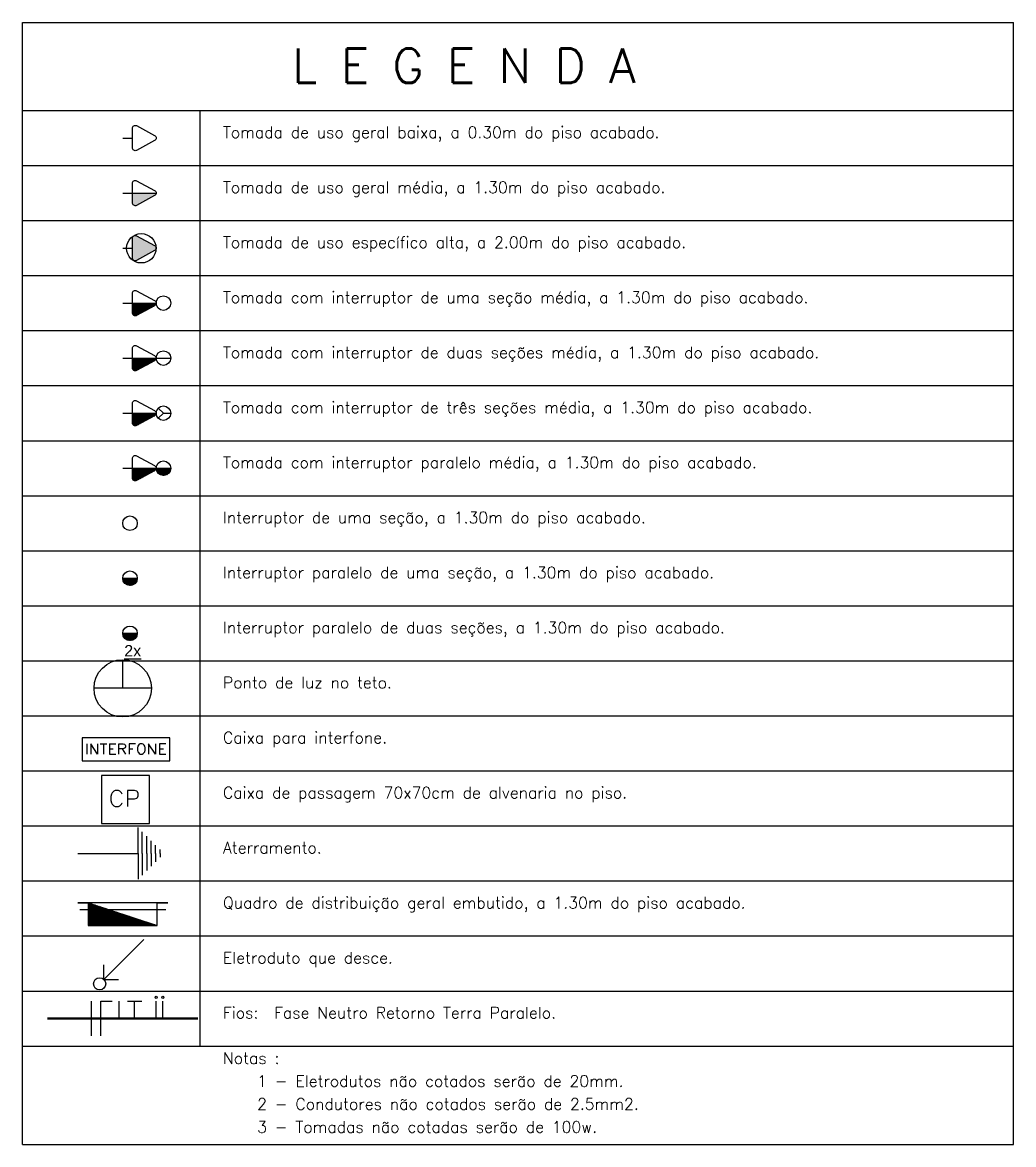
# Model space of a CAD drawing. Header units: millimetres. Extents: x 37 to 167, y 28 to 58.
# Drawn here: x 91.78 to 104.76, y 36.74 to 51.42 of the extents above; entities that cross this region are included whole.
import ezdxf

# ---------------------------------------------------------------- set-up
doc = ezdxf.new("R2010")
doc.units = ezdxf.units.MM
for name, color, linetype in [('TXT_0', 7, 'Continuous'), ('TXT_1', 2, 'Continuous'), ('TXT_2', 3, 'Continuous')]:
    doc.layers.add(name, color=color, linetype=linetype)
doc.styles.add('ADITIVOCAD', font='RomanS')
doc.styles.get("Standard").update_dxf_attribs({"font": 'Arial'})
pattern_1 = [(45, (14.318479, 8.071904), (-0.0035355339, 0.0035355339), [])]

# ---------------------------------------------------------------- blocks, each defined once
blk = doc.blocks.new('ADCE_TB_2P')
at = {"flags": 128}
blk.add_lwpolyline([(0, 0), (0.0842, 0), (0.0842, 0.0853, -0.5575), (0.1207, 0.1079), (0.2784, 0.0226, -0.5959), (0.2784, -0.0226), (0.1207, -0.1079, -0.5789), (0.0842, -0.0853), (0.0842, 0)], format="xyb", dxfattribs=at)
at = {"flags": 8}
for tag, p in [('$C', (0.1994, 0.3183)), ('$A', (0.1994, -0.1817))]:
    blk.add_attdef(tag, p, '', height=0.09, dxfattribs=at)
blk = doc.blocks.new('ADCE_TM_2P')
blk.add_hatch(color=256).paths.add_polyline_path([(0.0842, 0), (0.0842, -0.0869), (0.0847, -0.0907), (0.0857, -0.0945), (0.0873, -0.098), (0.0894, -0.1012), (0.092, -0.1041), (0.095, -0.1065), (0.0984, -0.1085), (0.102, -0.1098), (0.1058, -0.1106), (0.1096, -0.1108), (0.1135, -0.1104), (0.1172, -0.1094), (0.1207, -0.1079), (0.2784, -0.0226), (0.2817, -0.0204), (0.2846, -0.0178), (0.2871, -0.0148), (0.2892, -0.0114), (0.2906, -0.0078), (0.2915, -0.0039), (0.2918, 0)])
blk.add_line((0.0842, 0), (0.2918, 0))
at = {"flags": 128}
blk.add_lwpolyline([(0, 0), (0.0842, 0), (0.0842, 0.0853, -0.5575), (0.1207, 0.1079), (0.2784, 0.0226, -0.5959), (0.2784, -0.0226), (0.1207, -0.1079, -0.5789), (0.0842, -0.0853), (0.0842, 0)], format="xyb", dxfattribs=at)
at = {"flags": 8}
for tag, p in [('$C', (0.1994, 0.3183)), ('$A', (0.1994, -0.1817))]:
    blk.add_attdef(tag, p, '', height=0.09, dxfattribs=at)
blk = doc.blocks.new('ADCE_TA_2PT')
blk.add_hatch(color=256).paths.add_polyline_path([(0.2784, -0.0226), (0.2819, -0.0202), (0.2851, -0.0174), (0.2877, -0.014), (0.2897, -0.0103), (0.291, -0.0063), (0.2917, -0.0021), (0.2917, 0.0021), (0.291, 0.0063), (0.2897, 0.0103), (0.2877, 0.014), (0.2851, 0.0174), (0.2819, 0.0202), (0.2784, 0.0226), (0.1207, 0.1079), (0.1171, 0.1093), (0.1133, 0.1102), (0.1093, 0.1105), (0.1054, 0.1102), (0.1016, 0.1093), (0.0979, 0.1077), (0.0946, 0.1057), (0.0916, 0.1031), (0.089, 0.1001), (0.087, 0.0967), (0.0855, 0.0931), (0.0846, 0.0892), (0.0842, 0.0853), (0.0842, 0), (0.0842, -0.0853), (0.0844, -0.0893), (0.0853, -0.0932), (0.0867, -0.0969), (0.0887, -0.1003), (0.0913, -0.1034), (0.0943, -0.106), (0.0977, -0.1081), (0.1014, -0.1097), (0.1053, -0.1106), (0.1093, -0.1108), (0.1132, -0.1105), (0.1171, -0.1095), (0.1207, -0.1079)])
at = {"flags": 128}
blk.add_lwpolyline([(0, 0), (0.0842, 0), (0.0842, 0.0853, -0.5575), (0.1207, 0.1079), (0.2784, 0.0226, -0.5959), (0.2784, -0.0226), (0.1207, -0.1079, -0.5789), (0.0842, -0.0853), (0.0842, 0)], format="xyb", dxfattribs=at)
blk.add_circle((0.162, -0.0017), 0.1284)
at = {"flags": 8}
for tag, p in [('$C', (0.1994, 0.3183)), ('$A', (0.1994, -0.1817))]:
    blk.add_attdef(tag, p, '', height=0.09, dxfattribs=at)
blk = doc.blocks.new('ADCE_TM-IT1')
h = blk.add_hatch()
h.set_pattern_fill('_U', color=256, scale=0.005, angle=45, style=0, pattern_type=2)
h.set_pattern_definition(pattern_1)
h.paths.add_polyline_path([(0.0842, 0), (0.0842, -0.0869), (0.0847, -0.0907), (0.0857, -0.0945), (0.0873, -0.098), (0.0894, -0.1012), (0.092, -0.1041), (0.095, -0.1065), (0.0984, -0.1085), (0.102, -0.1098), (0.1058, -0.1106), (0.1096, -0.1108), (0.1135, -0.1104), (0.1172, -0.1094), (0.1207, -0.1079), (0.2784, -0.0226), (0.2817, -0.0204), (0.2846, -0.0178), (0.2871, -0.0148), (0.2892, -0.0114), (0.2906, -0.0078), (0.2915, -0.0039), (0.2915, 0)])
blk.add_line((0.0842, 0), (0.2918, 0))
at = {"flags": 128}
blk.add_lwpolyline([(0, 0), (0.0842, 0), (0.0842, 0.0853, -0.5575), (0.1207, 0.1079), (0.2784, 0.0226, -0.5959), (0.2784, -0.0226), (0.1207, -0.1079, -0.5789), (0.0842, -0.0853), (0.0842, 0)], format="xyb", dxfattribs=at)
blk.add_circle((0.3554, 0), 0.0635)
at = {"flags": 8}
for tag, p in [('$C', (0.1994, 0.3183)), ('$B', (0.3992, 0.1595)), ('$A', (0.1994, -0.1817))]:
    blk.add_attdef(tag, p, '', height=0.09, dxfattribs=at)
blk = doc.blocks.new('ADCE_TM-IT2')
h = blk.add_hatch()
h.set_pattern_fill('_U', color=256, scale=0.005, angle=45, style=0, pattern_type=2)
h.set_pattern_definition(pattern_1)
h.paths.add_polyline_path([(0.0842, 0), (0.0842, -0.0869), (0.0847, -0.0907), (0.0857, -0.0945), (0.0873, -0.098), (0.0894, -0.1012), (0.092, -0.1041), (0.095, -0.1065), (0.0984, -0.1085), (0.102, -0.1098), (0.1058, -0.1106), (0.1096, -0.1108), (0.1135, -0.1104), (0.1172, -0.1094), (0.1207, -0.1079), (0.2784, -0.0226), (0.2817, -0.0204), (0.2846, -0.0178), (0.2871, -0.0148), (0.2892, -0.0114), (0.2906, -0.0078), (0.2915, -0.0039), (0.2915, 0)])
blk.add_line((0.0842, 0), (0.4189, 0))
at = {"flags": 128}
blk.add_lwpolyline([(0, 0), (0.0842, 0), (0.0842, 0.0853, -0.5575), (0.1207, 0.1079), (0.2784, 0.0226, -0.5959), (0.2784, -0.0226), (0.1207, -0.1079, -0.5789), (0.0842, -0.0853), (0.0842, 0)], format="xyb", dxfattribs=at)
blk.add_circle((0.3554, 0), 0.0635)
at = {"flags": 8}
for tag, p in [('$C', (0.1994, 0.3183)), ('$B', (0.3992, 0.1595)), ('$A', (0.1994, -0.1817))]:
    blk.add_attdef(tag, p, '', height=0.09, dxfattribs=at)
blk = doc.blocks.new('ADCE_TM-IT3')
h = blk.add_hatch()
h.set_pattern_fill('_U', color=256, scale=0.005, angle=45, style=0, pattern_type=2)
h.set_pattern_definition(pattern_1)
h.paths.add_polyline_path([(0.0842, 0), (0.0842, -0.0869), (0.0847, -0.0907), (0.0857, -0.0945), (0.0873, -0.098), (0.0894, -0.1012), (0.092, -0.1041), (0.095, -0.1065), (0.0984, -0.1085), (0.102, -0.1098), (0.1058, -0.1106), (0.1096, -0.1108), (0.1135, -0.1104), (0.1172, -0.1094), (0.1207, -0.1079), (0.2784, -0.0226), (0.2817, -0.0204), (0.2846, -0.0178), (0.2871, -0.0148), (0.2892, -0.0114), (0.2906, -0.0078), (0.2915, -0.0039), (0.2915, 0)])
for p, q in [((0.0842, 0), (0.2918, 0)), ((0.3554, 0), (0.3102, 0.0447)), ((0.3554, 0), (0.3102, -0.0447)), ((0.3554, 0), (0.4189, 0))]:
    blk.add_line(p, q)
at = {"flags": 128}
blk.add_lwpolyline([(0, 0), (0.0842, 0), (0.0842, 0.0853, -0.5575), (0.1207, 0.1079), (0.2784, 0.0226, -0.5959), (0.2784, -0.0226), (0.1207, -0.1079, -0.5789), (0.0842, -0.0853), (0.0842, 0)], format="xyb", dxfattribs=at)
blk.add_circle((0.3554, 0), 0.0635)
at = {"flags": 8}
for tag, p in [('$C', (0.1994, 0.3183)), ('$B', (0.3992, 0.1595)), ('$A', (0.1994, -0.1817))]:
    blk.add_attdef(tag, p, '', height=0.09, dxfattribs=at)
blk = doc.blocks.new('ADCE_TM-IT3W')
h = blk.add_hatch()
h.set_pattern_fill('_U', color=256, scale=0.005, angle=45, style=0, pattern_type=2)
h.set_pattern_definition(pattern_1)
h.paths.add_polyline_path([(0.0842, 0), (0.0842, -0.0869), (0.0847, -0.0907), (0.0857, -0.0945), (0.0873, -0.098), (0.0894, -0.1012), (0.092, -0.1041), (0.095, -0.1065), (0.0984, -0.1085), (0.102, -0.1098), (0.1058, -0.1106), (0.1096, -0.1108), (0.1135, -0.1104), (0.1172, -0.1094), (0.1207, -0.1079), (0.2784, -0.0226), (0.2817, -0.0204), (0.2846, -0.0178), (0.2871, -0.0148), (0.2892, -0.0114), (0.2906, -0.0078), (0.2915, -0.0039), (0.2915, 0)])
h = blk.add_hatch()
h.set_pattern_fill('_U', color=256, scale=0.005, angle=45, style=0, pattern_type=2)
h.set_pattern_definition(pattern_1)
h.paths.add_polyline_path([(0.4189, 0), (0.2918, 0), (0.2925, -0.009), (0.2944, -0.0179), (0.2976, -0.0264), (0.3019, -0.0344), (0.3074, -0.0416), (0.3138, -0.048), (0.321, -0.0535), (0.329, -0.0578), (0.3375, -0.061), (0.3463, -0.0629), (0.3554, -0.0635), (0.3644, -0.0629), (0.3733, -0.061), (0.3818, -0.0578), (0.3897, -0.0535), (0.397, -0.048), (0.4034, -0.0416), (0.4088, -0.0344), (0.4132, -0.0264), (0.4164, -0.0179), (0.4183, -0.009)])
for p, q in [((0.0842, 0), (0.2918, 0)), ((0.2918, 0), (0.4189, 0))]:
    blk.add_line(p, q)
at = {"flags": 128}
blk.add_lwpolyline([(0, 0), (0.0842, 0), (0.0842, 0.0853, -0.5575), (0.1207, 0.1079), (0.2784, 0.0226, -0.5959), (0.2784, -0.0226), (0.1207, -0.1079, -0.5789), (0.0842, -0.0853), (0.0842, 0)], format="xyb", dxfattribs=at)
blk.add_circle((0.3554, 0), 0.0635)
at = {"flags": 8}
for tag, p in [('$C', (0.1994, 0.3183)), ('$B', (0.3992, 0.1595)), ('$A', (0.1994, -0.1817))]:
    blk.add_attdef(tag, p, '', height=0.09, dxfattribs=at)
blk = doc.blocks.new('ADCE_INTS1')
blk.add_circle((0.0635, 0), 0.0635)
at = {"flags": 8}
for tag, p in [('$B', (0.1735, 0.1343)), ('$A', (0.1594, -0.1326))]:
    blk.add_attdef(tag, p, '', height=0.09, dxfattribs=at)
blk = doc.blocks.new('ADCE_INT3W')
h = blk.add_hatch()
h.set_pattern_fill('_U', color=256, scale=0.005, angle=45, style=0, pattern_type=2)
h.set_pattern_definition(pattern_1)
h.paths.add_polyline_path([(0.1271, 0), (0, 0), (0.0006, -0.009), (0.0026, -0.0179), (0.0057, -0.0264), (0.0101, -0.0344), (0.0155, -0.0416), (0.0219, -0.048), (0.0292, -0.0535), (0.0371, -0.0578), (0.0456, -0.061), (0.0545, -0.0629), (0.0635, -0.0635), (0.0726, -0.0629), (0.0815, -0.061), (0.0899, -0.0578), (0.0979, -0.0535), (0.1052, -0.048), (0.1116, -0.0416), (0.117, -0.0344), (0.1214, -0.0264), (0.1245, -0.0179), (0.1264, -0.009)])
blk.add_line((0, 0), (0.1271, 0))
blk.add_circle((0.0635, 0), 0.0635)
at = {"flags": 8}
for tag, p in [('$B', (0.1735, 0.1343)), ('$A', (0.1594, -0.1326))]:
    blk.add_attdef(tag, p, '', height=0.09, dxfattribs=at)
blk = doc.blocks.new('ADCE_INT3W_2S')
h = blk.add_hatch()
h.set_pattern_fill('_U', color=256, scale=0.005, angle=45, style=0, pattern_type=2)
h.set_pattern_definition(pattern_1)
h.paths.add_polyline_path([(0.1271, 0), (0, 0), (0.0006, -0.009), (0.0026, -0.0179), (0.0057, -0.0264), (0.0101, -0.0344), (0.0155, -0.0416), (0.0219, -0.048), (0.0292, -0.0535), (0.0371, -0.0578), (0.0456, -0.061), (0.0545, -0.0629), (0.0635, -0.0635), (0.0726, -0.0629), (0.0815, -0.061), (0.0899, -0.0578), (0.0979, -0.0535), (0.1052, -0.048), (0.1116, -0.0416), (0.117, -0.0344), (0.1214, -0.0264), (0.1245, -0.0179), (0.1264, -0.009)])
blk.add_line((0, 0), (0.1271, 0))
blk.add_circle((0.0635, 0), 0.0635)
at = {"flags": 8}
for tag, p, height in [('$B', (0.1735, 0.1343), 0.09), ('$A', (0.2256, 0.0011), 0.09), ('TIP', (0.0136, -0.2023), 0.1)]:
    blk.add_attdef(tag, p, '', height=height, dxfattribs=at)
blk = doc.blocks.new('ADCE_LINCT')
for p, q in [((0, 0), (0, 0.2499)), ((0.2499, 0), (-0.2499, 0))]:
    blk.add_line(p, q)
blk.add_circle((0, 0), 0.2499)
at = {"flags": 8}
for tag, p in [('$A', (-0.089, 0.0992)), ('$B', (0.0909, 0.096)), ('$C', (-0.0013, -0.1014))]:
    blk.add_attdef(tag, p, '', height=0.1, dxfattribs=at)
blk = doc.blocks.new('ADCE_CXINTER')
for p, q in [((0.0419, 0.1498), (0.0419, 0.0598)), ((0.1576, 0.1498), (0.2175, 0.1498)), ((0.2175, 0.1498), (0.2174, 0.1498)), ((0.2389, 0.1498), (0.2946, 0.1498)), ((0.2389, 0.1498), (0.2389, 0.0598)), ((0.2389, 0.1069), (0.2732, 0.1069)), ((0.2732, 0.1069), (0.2731, 0.1069)), ((0.2946, 0.1498), (0.2945, 0.1498)), ((0.3503, 0.1069), (0.3803, 0.0598)), ((0.4102, 0.1069), (0.4445, 0.1069)), ((0.4445, 0.1069), (0.4444, 0.1069)), ((0.6758, 0.1069), (0.71, 0.1069)), ((0.71, 0.1069), (0.7099, 0.1069)), ((0.0419, 0.0598), (0.0418, 0.0598)), ((0.1361, 0.0598), (0.136, 0.0598)), ((0.1361, 0.0598), (0.136, 0.0598)), ((0.3803, 0.0598), (0.3802, 0.0598)), ((0.6415, 0.0598), (0.6414, 0.0598)), ((0.6415, 0.0598), (0.6414, 0.0598)), ((0.6758, 0.0598), (0.6757, 0.0598))]:
    blk.add_line(p, q)
at = {"flags": 128}
blk.add_lwpolyline([(0, 0), (0.7669, 0), (0.7669, 0.2021), (0, 0.2021)], close=True, dxfattribs=at)
for points in [[(0.1361, 0.1498), (0.1361, 0.0598), (0.0762, 0.1498), (0.0762, 0.0598), (0.0761, 0.0598)], [(0.1875, 0.1498), (0.1875, 0.0598), (0.1874, 0.0598)], [(0.3202, 0.0598), (0.3203, 0.0598), (0.3203, 0.1498), (0.3588, 0.1498), (0.3716, 0.1455), (0.376, 0.1413), (0.3803, 0.1326), (0.3803, 0.1241), (0.376, 0.1156), (0.3716, 0.1112), (0.3588, 0.1069), (0.3203, 0.1069), (0.3202, 0.1069)], [(0.4658, 0.1498), (0.4659, 0.1498), (0.4102, 0.1498), (0.4102, 0.0598), (0.4102, 0.0598)], [(0.5087, 0.1498), (0.5002, 0.1455), (0.4916, 0.1369), (0.4873, 0.1284), (0.483, 0.1156), (0.483, 0.0941), (0.4873, 0.0812), (0.4916, 0.0727), (0.5002, 0.0641), (0.5087, 0.0598), (0.5259, 0.0598), (0.5344, 0.0641), (0.543, 0.0727), (0.5473, 0.0812), (0.5516, 0.0941), (0.5516, 0.1156), (0.5473, 0.1284), (0.543, 0.1369), (0.5344, 0.1455), (0.5259, 0.1498), (0.5087, 0.1498), (0.5086, 0.1498)], [(0.6415, 0.1498), (0.6415, 0.0598), (0.5816, 0.1498), (0.5816, 0.0598), (0.5815, 0.0598)], [(0.7313, 0.1498), (0.7314, 0.1498), (0.6758, 0.1498), (0.6758, 0.0598), (0.7314, 0.0598), (0.7313, 0.0598)], [(0.2389, 0.0598), (0.2389, 0.0598), (0.2946, 0.0598), (0.2945, 0.0598)]]:
    blk.add_lwpolyline(points, dxfattribs=at)
at = {"flags": 8}
blk.add_attdef('DESCRIÇÃO', (0.3871, 0.2837), '', height=0.09, dxfattribs=at)
blk = doc.blocks.new('ADCE_CP-ALV-70x70')
at = {"flags": 128}
blk.add_lwpolyline([(-0.3385, -0.3652), (0.3615, -0.3652), (0.3615, 0.3348), (-0.3385, 0.3348)], close=True, dxfattribs=at)
for points in [[(-0.0358, 0.0604), (-0.0468, 0.0828), (-0.0692, 0.1052), (-0.0914, 0.1163), (-0.1361, 0.1163), (-0.1583, 0.1052), (-0.1807, 0.0828), (-0.1918, 0.0604), (-0.2031, 0.027), (-0.2031, -0.0286), (-0.1918, -0.0621), (-0.1807, -0.0845), (-0.1583, -0.1069), (-0.1361, -0.118), (-0.0914, -0.118), (-0.0692, -0.1069), (-0.0468, -0.0845), (-0.0358, -0.0621), (-0.036, -0.0621)], [(0.042, -0.0065), (0.0423, -0.0065), (0.1426, -0.0065), (0.1761, 0.0048), (0.1874, 0.0159), (0.1985, 0.0383), (0.1985, 0.0717), (0.1874, 0.0941), (0.1761, 0.1052), (0.1426, 0.1163), (0.0423, 0.1163), (0.0423, -0.118), (0.042, -0.118)]]:
    blk.add_lwpolyline(points, dxfattribs=at)
at = {"flags": 8}
blk.add_attdef('DESCRIÇÃO', (-0.3577, -0.2896), '', height=0.09, dxfattribs=at)
blk = doc.blocks.new('ADCE_SBTERRA')
at = {"ltscale": 0.5}
for p, q in [((0.525, 0), (0.525, 0.225)), ((0.5613, 0), (0.5613, 0.1887)), ((0.6002, 0), (0.6002, 0.1498)), ((0.6392, 0), (0.6392, 0.1108)), ((0, 0), (0.525, 0)), ((0.525, 0), (0.525, -0.225)), ((0.5613, 0), (0.5613, -0.1887)), ((0.6002, 0), (0.6002, -0.1498)), ((0.6392, 0), (0.6392, -0.1108)), ((0.6781, 0), (0.6781, 0.0719)), ((0.6781, 0), (0.6781, -0.0719))]:
    blk.add_line(p, q, dxfattribs=at)
for q in [(0.7171, 0.0329), (0.7171, -0.0329)]:
    blk.add_line((0.7171, 0), q)
blk = doc.blocks.new('Adce_QDG-E')
h = blk.add_hatch()
h.set_pattern_fill('_U', color=256, scale=0.005, angle=135, style=0, pattern_type=2)
h.set_pattern_definition([(135, (-8.071904, 14.318479), (-0.0035355339, -0.0035355339), [])])
h.paths.add_polyline_path([(-0.3, 0.05), (-0.3, -0.15), (0.3, -0.15)])
for p, q in [((-0.3, 0.05), (0.3, -0.15)), ((-0.3749, -0.0091), (0.3749, -0.0091))]:
    blk.add_line(p, q)
at = {"flags": 128}
blk.add_lwpolyline([(0.3926, 0.05), (-0.3926, 0.05), (-0.3, 0.05), (-0.3, -0.15), (0.3, -0.15), (0.3, 0.05)], close=True, dxfattribs=at)
at = {"flags": 8}
blk.add_attdef('DESCRIÇÃO', (-0.0115, 0.1829), '', height=0.09, dxfattribs=at)
blk = doc.blocks.new('ADCE_TUB-DESCE2')
for p, q in [((0.3867, 0.3867), (0.0376, 0.0376)), ((0.0376, 0.0376), (0.0376, 0.1642)), ((0.0376, 0.0376), (0.1642, 0.0376))]:
    blk.add_line(p, q)
blk.add_circle((0, 0), 0.0532)
blk = doc.blocks.new('ADCE_FIOLG')
at = {"flags": 128}
for points in [[(-0.2711, -0.15), (-0.2711, 0.15)], [(-0.1918, -0.15), (-0.1918, 0.15), (-0.0918, 0.15)], [(-0.0315, 0), (-0.0315, 0.15)], [(0.0424, 0.15), (0.1674, 0.15)], [(0.1024, 0), (0.1024, 0.15)], [(0.2919, 0), (0.2919, 0.15)], [(0.3505, 0), (0.3505, 0.15)]]:
    blk.add_lwpolyline(points, dxfattribs=at)
at = {"const_width": 0.02, "flags": 128}
blk.add_lwpolyline([(-0.6581, 0), (0.6581, 0)], dxfattribs=at)
for centre in [(0.2922, 0.1848), (0.3508, 0.1848)]:
    blk.add_circle(centre, 0.00924)

msp = doc.modelspace()

# ---------------------------------------------------------------- linework, layer by layer
at = {"layer": 'TXT_2'}
for p, q in [((91.7834, 51.4201), (104.7566, 51.4201)), ((91.7834, 36.7392), (91.7834, 51.4201)), ((104.7566, 36.7392), (104.7566, 51.4201)), ((91.7834, 50.2681), (104.7566, 50.2681)), ((94.1084, 38.0281), (94.1084, 50.2681)), ((91.7834, 49.5481), (104.7566, 49.5481)), ((91.7834, 48.8281), (104.7566, 48.8281)), ((91.7834, 48.1081), (104.7566, 48.1081)), ((91.7834, 47.3881), (104.7566, 47.3881)), ((91.7834, 46.6681), (104.7566, 46.6681)), ((91.7834, 45.9481), (104.7566, 45.9481)), ((91.7834, 45.2281), (104.7566, 45.2281)), ((91.7834, 44.5081), (104.7566, 44.5081)), ((91.7834, 43.7881), (104.7566, 43.7881)), ((91.7834, 43.0681), (104.7566, 43.0681)), ((91.7834, 42.3481), (104.7566, 42.3481)), ((91.7834, 41.6281), (104.7566, 41.6281)), ((91.7834, 40.9081), (104.7566, 40.9081)), ((91.7834, 40.1881), (104.7566, 40.1881)), ((91.7834, 39.4681), (104.7566, 39.4681)), ((91.7834, 38.7481), (104.7566, 38.7481)), ((91.7834, 38.0281), (104.7566, 38.0281)), ((91.7834, 36.7392), (104.7566, 36.7392))]:
    msp.add_line(p, q, dxfattribs=at)

# ---------------------------------------------------------------- block references
at = {"layer": 'TXT_0'}
for name, p, xscale, yscale, zscale in [('ADCE_TB_2P', (93.0959, 49.9081), 1.5, 1.5, 1.5), ('ADCE_TM_2P', (93.0959, 49.1881), 1.5, 1.5, 1.5), ('ADCE_TA_2PT', (93.0959, 48.4681), 1.5, 1.5, 1.5), ('ADCE_TM-IT1', (93.0959, 47.7481), 1.5, 1.5, 1.5), ('ADCE_TM-IT2', (93.0959, 47.0281), 1.5, 1.5, 1.5), ('ADCE_TM-IT3', (93.0959, 46.3081), 1.5, 1.5, 1.5), ('ADCE_TM-IT3W', (93.0959, 45.5881), 1.5, 1.5, 1.5), ('ADCE_INTS1', (93.0959, 44.8681), 1.5, 1.5, 1.5), ('ADCE_INT3W', (93.0959, 44.1481), 1.5, 1.5, 1.5), ('ADCE_LINCT', (93.0959, 42.7081), 1.5, 1.5, 1.5), ('ADCE_CXINTER', (92.5632, 41.7576), 1.5, 1.5, 1.5), ('ADCE_CP-ALV-70x70', (93.1213, 41.2676), 0.9, 0.9, 0.9), ('ADCE_SBTERRA', (92.5099, 40.5481), 1.5, 1.5, 1.5), ('Adce_QDG-E', (93.0959, 39.8281), 1.5, 1.5, 1.5), ('ADCE_TUB-DESCE2', (92.794, 38.8421), 1.5, 1.5, 1.5), ('ADCE_FIOLG', (93.0959, 38.3881), 1.5, 1.5, 1.5)]:
    msp.add_blockref(name, p, dxfattribs=dict(at, xscale=xscale, yscale=yscale, zscale=zscale))
ref = msp.add_blockref('ADCE_INT3W_2S', (93.0959, 43.4281), dxfattribs=dict(at, xscale=1.5, yscale=1.5, zscale=1.5))
ref.add_attrib('TIP', '%%u2x', (93.1164, 43.1247), dxfattribs={"layer": '0', "height": 0.15})

# ---------------------------------------------------------------- texts
at = {"layer": 'TXT_1', "style": 'ADITIVOCAD'}
for s, p in [('Tomada de uso geral baixa, a 0.30m do piso acabado.', (94.4084, 49.9081)), ('Tomada de uso geral média, a 1.30m do piso acabado.', (94.4084, 49.1881)), ('Tomada de uso específico alta, a 2.00m do piso acabado.', (94.4084, 48.4681)), ('Tomada com interruptor de uma seção média, a 1.30m do piso acabado.', (94.4084, 47.7481)), ('Tomada com interruptor de duas seções média, a 1.30m do piso acabado.', (94.4084, 47.0281)), ('Tomada com interruptor de três seções média, a 1.30m do piso acabado.', (94.4084, 46.3081)), ('Tomada com interruptor paralelo média, a 1.30m do piso acabado.', (94.4084, 45.5881)), ('Interruptor de uma seção, a 1.30m do piso acabado.', (94.4084, 44.8681)), ('Interruptor paralelo de uma seção, a 1.30m do piso acabado.', (94.4084, 44.1481)), ('Interruptor paralelo de duas seções, a 1.30m do piso acabado.', (94.4084, 43.4281)), ('Ponto de luz no teto.', (94.4084, 42.7081)), ('Caixa para interfone.', (94.4084, 41.9881)), ('Caixa de passagem 70x70cm de alvenaria no piso.', (94.4084, 41.2681)), ('Aterramento.', (94.4084, 40.5481)), ('Quadro de distribuição geral embutido, a 1.30m do piso acabado.', (94.4084, 39.8281)), ('Eletroduto que desce.', (94.4084, 39.1081)), ('Fios:  Fase Neutro Retorno Terra Paralelo.', (94.4084, 38.3881)), ('Notas :', (94.4084, 37.7946)), ('    1 - Eletrodutos não cotados serão de 20mm.', (94.4084, 37.4946)), ('    2 - Condutores não cotados serão de 2.5mm2.', (94.4084, 37.1946)), ('    3 - Tomadas não cotadas serão de 100w.', (94.4084, 36.8946))]:
    msp.add_text(s, height=0.15, dxfattribs=at).set_placement(p)
at = {"layer": 'TXT_2', "style": 'ADITIVOCAD'}
msp.add_text('L E G E N D A', height=0.45, dxfattribs=at).set_placement((95.3169, 50.6281))

doc.saveas('drawing.dxf')
